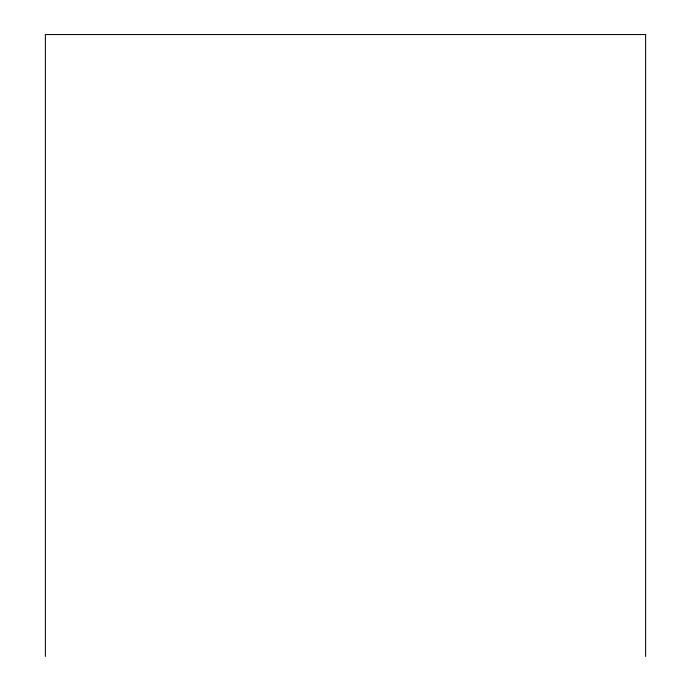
<?xml version="1.0" encoding="UTF-8"?>
<svg xmlns="http://www.w3.org/2000/svg" width="691" height="691" viewBox="0 0 691 691"><rect width="100%" height="100%" fill="white"/><g stroke="black" fill="none" stroke-linecap="round" stroke-linejoin="round"><path stroke-width="1.04" d="M645.619 656.45L645.619 34.55L45.381 34.55L45.381 656.45"/></g></svg>
